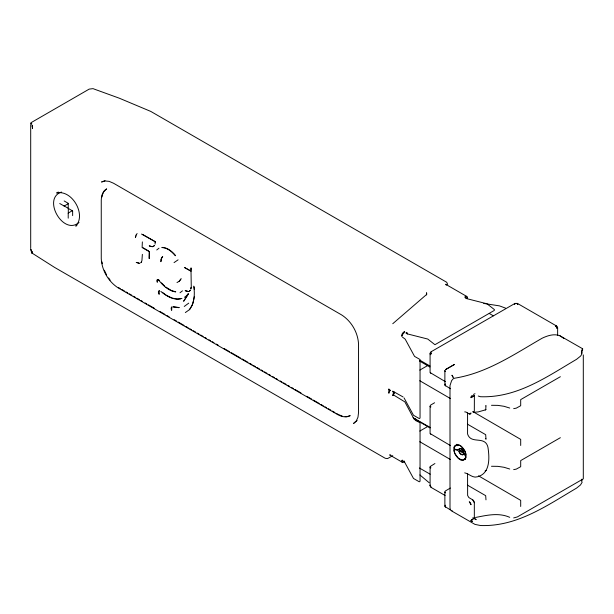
<?xml version="1.0" encoding="UTF-8"?>
<svg xmlns="http://www.w3.org/2000/svg" width="614" height="614" viewBox="0 0 614 614"><rect width="100%" height="100%" fill="white"/><g stroke="black" fill="none" stroke-linecap="round" stroke-linejoin="round"><path stroke-width="0.92" d="M474.384 395.569L470.953 397.657L474.384 395.569L474.33 411.019A2.387 1.381 60 0 1 473.079 412.186M581.78 353.349L581.826 351.799L581.78 354.316L580.522 356.135L576.584 359.305C546.567 376.988 516.957 398.026 480.501 396.728L478.252 396.022M160.945 259.607L162.695 256.468L161.482 257.88L160.86 261.687L161.175 260.152M194.354 296.547L192.804 303.8M582.671 349.358L582.701 348.806L559.807 335.704C553.974 333.502 547.496 335.651 542.139 338.214C514.486 354.14 487.224 372.898 455.043 378.124L453.378 378.592L451.628 380.626L450.001 385.561L450.001 507.908L450.423 509.866M157.898 279.531L157.338 282.31A2.065 1.19 60 0 1 157.1 279.892A2.065 1.19 60 0 1 159.041 280.56C163.232 285.832 168.643 290.752 175.504 291.919M102.024 196.979L102.254 195.091L103.943 191.361L106.629 188.866C102.692 191.138 101.356 195.774 101.256 200.057L101.256 258.594C101.817 270.267 108.325 281.542 118.149 287.866L337.838 414.703C341.599 416.752 346.281 417.911 350.21 415.64L347.585 416.453M135.847 235.73L135.387 237.58L136.462 234.379M141.297 262.117L141.903 260.781L142.364 254.365M191.015 287.39L190.808 289.064L191.269 287.245L191.015 271.273L184.392 267.451L191.269 271.127M582.179 482.136L580.522 484.93L576.584 488.099C546.567 505.775 516.957 526.82 480.501 525.523L474.96 524.387L451.628 510.955M188.222 294.283C180.608 305.396 183.632 301.973 188.36 293.615L186.464 295.771M582.625 348.867L581.757 350.164M514.778 303.853L515.069 303.362L431.281 351.653M189.358 309.709C194.515 303.032 194.968 294.167 193.763 286.124M192.535 304.705L189.611 309.563L185.336 312.557M179.204 281.258L181.214 278.618M180.777 279.24L179.457 281.112L176.993 282.563M444.95 384.587L445.572 383.965M430.168 466.54L434.927 463.532M444.95 505.813L445.572 505.192M515.422 303.8L515.791 303.308L516.535 303.546M474.33 518.055L470.992 520.449L474.33 518.055L474.33 502.736L472.642 499.811L468.827 497.54L467.63 495.467L467.569 473.916M485.72 405.877L485.996 405.57L485.72 409.784L478.129 411.94L475.482 412.117M188.736 303.139L184.238 306.455M79.029 222.383C63.526 236.344 41.668 198.483 61.507 192.044M136.208 234.525L137.175 233.627M154.26 245.592L153.3 246.483L154.513 245.446M141.55 261.971L140.583 262.869M190.21 290.391L189.258 291.274L190.463 290.245M357.125 420.467L353.595 423.445L356.281 420.958L357.97 417.221L358.545 412.508L358.545 344.208C357.985 332.535 351.469 321.26 341.645 314.936L113.506 183.225L109.131 181.36L105.055 180.961L101.556 182.043L102.4 181.552M156.723 249.967L158.995 248.194M393.52 394.955L392.676 395.616L392.737 394.902A2.387 1.381 -60 0 1 394.365 392.515L394.365 393.49A1.197 0.691 -60 0 0 393.52 394.955L404.879 401.901L413.706 418.433L415.785 420.636L420.045 422.716L420.045 481.269L419.316 481.813L413.498 478.475L404.043 461.091M430.644 352.183L431.013 351.899L430.406 353.027A2.387 1.381 0 0 0 430.782 354.692A2.387 1.381 -60 0 1 431.281 353.027L430.591 354.009L430.23 352.904L430.782 352.743M430.406 405.232L434.589 402.746M445.196 491.085L450.361 488.038M186.717 295.626L184.484 297.291M581.496 351.193L582.617 350.41L581.489 351.546M485.221 409.968L485.996 409.477M31.076 122.662L89.183 89.114L92.867 88.654M58.315 192.036L56.626 193.011C71.968 189.327 86.605 214.685 75.745 226.129L76.873 225.476M68.3 203.664L64.163 206.058L59.742 203.503M72.36 210.686L68.215 213.081L68.215 218.185M142.364 241.908L142.11 247.519L149.202 251.617L149.202 258.601L149.455 251.464M141.496 234.057L155.319 241.747L155.319 242.43M155.112 244.119L155.066 241.893M178.091 259.837L174.046 262.608M159.041 280.56L159.295 280.414A2.065 1.19 60 0 0 158.243 279.593M182.473 290.844L180.002 292.755M392.76 323.716L426.768 294.329L426.561 292.74L426.561 294.935M517.318 304.229L517.755 303.976L516.95 303.308L517.817 304.452M419.807 370.096L427.26 365.791M419.807 431.074L428.088 426.293M392.76 455.68L387.541 458.597L385.247 458.29L54.531 267.382L31.782 252.93L30.746 248.931L31.782 252.93M469.265 413.951L470.953 412.976A2.387 1.381 60 0 1 469.265 413.951L465.88 412.002L464.691 411.879M404.626 461.751L404.089 462.066A3.584 2.072 -60 0 1 401.548 460.607L402.393 460.116A2.387 1.381 -60 0 0 404.089 461.091M560.359 376.712L520.695 399.614L520.695 405.716L516.267 408.149L513.665 408.648M560.359 437.69L520.695 460.592L520.695 466.701L516.267 469.127L513.665 469.626M473.44 394.411L474.99 393.727M103.275 181.283L105.025 180.739M464.691 472.857C468.873 473.501 472.557 478.383 477.416 476.794C490.44 473.509 489.55 457.522 487.923 447.169C485.06 435.203 470.953 444.843 467.569 433.952L467.569 412.93M181.944 298.435L177.262 299.087L172.027 298.059M513.665 517.924L517.349 516.927L583.3 478.851L583.3 354.938M465.412 458.773L464.284 458.911L465.519 459.287M390.757 455.028L389.621 454.928L402.293 462.25M180.677 298.88C173.248 300.3 166.264 296.032 160.837 291.397M475.482 517.487C486.702 515.284 498.606 512.398 509.727 517.318M491.476 405.294L497.877 405.378L504.071 406.307L509.727 408.049M491.476 466.272L497.877 466.356L504.071 467.292L509.727 469.027M345.083 416.561L346.71 416.722M173.194 306.762L179.211 307.537M172.941 306.908L178.958 307.683M162.127 247.381C167.699 247.603 172.181 251.517 175.589 255.593M161.873 247.526C167.445 247.749 171.928 251.663 175.335 255.739M483.732 303.439L499.42 305.864L505.483 308.098M407.55 333.939L407.312 332.865A5.971 3.446 60 0 1 406.153 332.381L406.153 333.356A7.168 4.137 60 0 0 407.55 333.939L427.766 339.051L434.927 344.707L494.247 310.461L494.447 309.633L486.994 303.784L466.632 298.619A5.971 3.446 60 0 1 465.466 298.135M452.318 510.909L451.712 510.687M175.757 291.773L171.613 290.652L165.933 287.129M414.895 419.086L416.3 419.485M93.466 88.823L119.262 98.186L150.775 111.418L446.693 282.263L447.683 284.451M415.64 419.4L414.634 419.017L429.969 427.881M339.135 414.826L342.635 416.315M167.323 295.771L171.245 297.675M559.807 335.704L563.936 338.475M517.318 303.354L556.614 326.042M466.801 296.47L445.672 284.274L446.332 285.203M489.251 313.462L493.341 315.826M402.393 337.04L405.179 339.135L414.55 356.389L420.045 359.512L420.045 418.057L419.316 418.602L413.498 415.264L404.043 397.887M420.03 360.288L429.961 366.028M430.782 373.235L430.168 372.614L445.442 381.693M445.572 385.914L444.95 385.3L450.43 388.723M142.548 234.371L155.319 241.747M467.469 424.174L485.682 434.681L485.996 439.233L485.682 438.588M64.163 200.955L68.215 203.295L68.215 208.399L72.636 210.947L72.636 215.629M403.068 396.951L392.676 391.126A2.387 1.381 -60 0 0 394.365 392.1M143.154 247.826L148.672 251.011M63.879 205.797L68.3 208.346L68.3 213.449M413.069 417.643L430.452 427.674M414.151 419.07L415.003 419.554L413.636 418.287M430.782 434.213L430.168 433.591L450.323 445.495M467.469 485.152L485.682 495.667L485.981 499.865M118.579 287.621L120.237 288.58M121.894 289.532L124.381 290.975M126.039 291.926L127.697 292.886M129.354 293.845L131.841 295.28M133.499 296.24L135.157 297.191M136.815 298.151L139.301 299.586M140.959 300.545L142.617 301.505M145.104 302.94L146.761 303.892M148.419 304.851L154.221 308.205M160.024 311.551L164.997 314.422M166.655 315.381L169.142 316.816M174.123 319.687L176.609 321.122M178.267 322.081L184.07 325.435M185.727 326.387L188.214 327.822M189.872 328.782L191.53 329.741M193.187 330.7L195.674 332.136M197.332 333.087L198.99 334.047M200.648 335.006L203.134 336.441M204.792 337.401L206.45 338.352M208.937 339.788L210.594 340.747M212.252 341.706L213.91 342.666M216.397 344.101L218.054 345.053M223.857 348.407L229.659 351.753M231.324 352.712L240.442 357.977M242.1 358.937L247.902 362.283M249.56 363.242L252.047 364.678M253.705 365.637L255.363 366.596M257.02 367.548L259.507 368.991M261.165 369.943L262.823 370.902M264.481 371.861L266.967 373.297M268.625 374.248L270.283 375.208M272.769 376.643L274.427 377.602M276.085 378.562L277.743 379.513M280.23 380.956L281.887 381.908M283.545 382.867L286.032 384.303M287.697 385.262L289.355 386.221M291.842 387.657L293.5 388.608M295.157 389.568L300.96 392.922M306.762 396.268L311.735 399.138M313.393 400.098L319.196 403.452M320.853 404.403L323.34 405.839M324.998 406.798L326.656 407.757M328.313 408.717L330.8 410.152M332.458 411.104L334.945 412.539M336.602 413.498L338.26 414.458M419.377 467.975L430.153 474.2M430.161 485.551A2.387 1.358 -12.9 0 0 430.445 486.434L431.281 487.508L445.112 495.49M472.864 517.732L476.188 519.651L474.591 518.5M445.572 507.141L444.95 506.527L450.945 510.242M419.4 360.94L429.846 366.98M419.792 380.749L450.392 398.532M472.726 411.503L520.695 439.378L520.695 445.488M419.792 441.727L450.392 459.51M478.513 475.85L520.695 500.356L520.695 506.466M429.148 482.719L419.922 474.952M162.326 292.325L166.532 295.395M164.537 285.971L161.497 282.924M108.624 277.935L110.129 280.13M104.326 270.214L106.629 275.003M581.78 480.179L581.78 481.161L581.78 479.204M102.062 261.94L102.254 263.736M194.101 286.853L194.331 289.455M456.977 445.802L456.862 444.275A9.678 5.587 60 0 0 456.57 445.526M557.635 327.876L557.635 335.513M444.874 370.549L444.874 384.94M444.874 491.776L444.874 506.166M430.084 353.718L430.084 372.261M430.084 405.915L430.084 433.238M430.084 466.901L430.084 485.436M30.7 124.496L30.7 247.81M390.565 390.32A2.387 1.381 -60 0 0 388.877 393.244L388.877 388.931A2.387 1.381 -60 0 0 390.128 390.097M514.44 304.452A2.387 1.381 60 0 1 514.931 303.354M472.642 499.811A2.387 1.381 60 0 1 474.33 502.736M431.281 487.508A2.387 1.381 -60 0 1 430.782 486.411A2.387 1.381 0 0 1 430.168 485.075M32.557 251.863L32.151 253.083L32.557 251.863M159.272 290.691L159.179 294.367A2.717 1.566 60 0 1 159.018 290.836L159.272 290.691M556.154 326.402L556.115 326.809A1.796 1.036 60 0 0 555.417 326.157A2.387 1.381 -60 0 1 557.105 327.132A1.796 1.036 0 0 1 557.312 328.452L556.683 328.352A1.796 1.036 60 0 0 556.484 327.446L556.791 326.947L556.154 326.402M455.212 445.334L455.058 446.578L454.153 447A8.627 4.981 60 0 0 454.053 450.799C454.398 455.626 461.997 464.345 465.78 457.975A8.627 4.981 60 0 0 465.88 454.183C465.535 449.348 457.944 440.629 454.153 447L454.437 448.481L455.58 449.717L458.896 451.021C459.034 452.994 462.142 456.563 463.693 453.953L465.573 455.296L465.88 454.183L464.944 451.29L461.267 446.355L459.026 444.989L458.128 445.311L456.916 444.628L456.348 445.472L455.212 445.334M464.921 458.374L464.721 459.648L463.631 459.479L463.025 460.346L461.851 459.64L460.907 459.993L459.825 458.835L458.666 458.62L454.989 453.692L454.053 450.799L454.406 449.655L458.934 449.463L461.436 452.311L462.802 450.561L463.793 453.493L462.941 454.836L460.346 453.807L459.049 451.612L461.436 449.625L462.802 452.955L463.731 452.403L465.542 456.471L465.78 457.975L464.921 458.374M30.807 123.245L31.782 124.028L30.807 123.245M471.314 396.314L471.107 396.782L472.396 395.715L471.314 396.314M459.118 449.08L458.934 449.463L459.372 448.78C461.513 447.744 463.355 450.569 463.731 452.403L461.851 449.202L460.063 448.496L459.118 449.08M556.791 326.947L556.484 327.446L556.913 327.669L556.791 326.947M485.996 470.454L485.221 470.953L485.996 470.454M454.444 364.455L445.572 369.574L454.444 364.455M191.038 268.034L191.015 270.29L191.038 268.034M171.813 307.061L171.559 307.207A3.2 1.85 60 0 0 171.674 310.354L171.813 307.061M404.626 331.499L404.089 331.813A3.584 2.072 -60 0 0 401.548 336.203L402.393 335.72A2.387 1.381 -60 0 1 404.089 332.796L404.626 331.499M467.538 298.105L466.694 298.596A2.387 1.381 -60 0 0 465.005 297.621L465.005 296.646A3.584 2.072 -60 0 1 467.538 298.105M472.389 521.194L471.314 521.401L471.099 520.902L472.389 521.194M152.31 246.721L149.294 245.915L152.31 246.721M139.332 263.252L136.3 262.439L139.332 263.252M188.268 291.512L185.259 290.706L188.268 291.512M452.019 375.284L453.178 377.38L452.019 375.284M445.572 371.524L444.95 370.91L445.572 371.524M430.782 406.898L430.168 406.276L430.782 406.898M430.782 467.876L430.168 467.254L430.782 467.876M445.572 492.75L444.95 492.136L445.572 492.75M470.953 504.685L469.265 501.761A2.387 1.381 60 0 1 470.953 504.685M32.304 126.192L32.151 125.463L32.557 128.433L32.304 126.192"/></g></svg>
